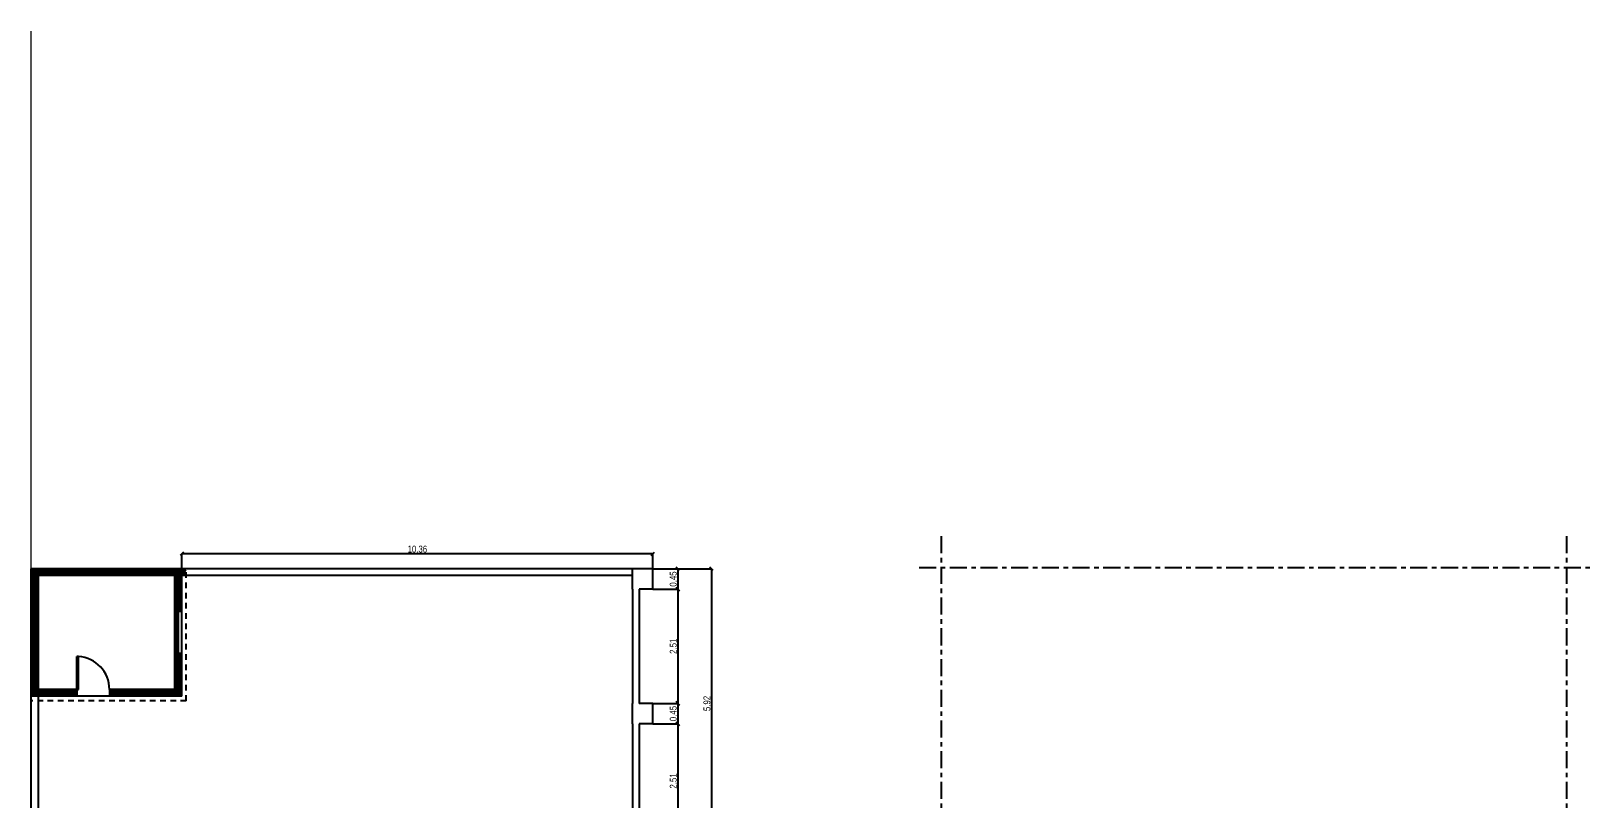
# Model space of a CAD drawing. Extents: x -135 to 36, y 31 to 104.
# Drawn here: x -14.24 to 20.06, y 75.48 to 92.35 of the extents above; entities that cross this region are included whole.
import ezdxf

# ---------------------------------------------------------------- set-up
doc = ezdxf.new("R2010")
doc.units = 0
doc.header["$MEASUREMENT"] = 0
doc.header["$PDMODE"] = 3
doc.linetypes.add('CENTER2', pattern=[1.125, 0.75, -0.125, 0.125, -0.125])
doc.linetypes.add('HIDDEN2', pattern=[0.1875, 0.125, -0.0625])
doc.layers.get('0').update_dxf_attribs({"linetype": 'CONTINUOUS'})
doc.layers.get('DEFPOINTS').update_dxf_attribs({"linetype": 'CONTINUOUS'})
doc.layers.add('ABERTURAS', color=12, linetype='CONTINUOUS', lineweight=9)
for name, color, linetype in [('COTAS', 12, 'CONTINUOUS'), ('EJES', 161, 'CENTER2'), ('NUEVO', 1, 'CONTINUOUS'), ('RELLENO', 7, 'CONTINUOUS')]:
    doc.layers.add(name, color=color, linetype=linetype)
doc.styles.add('COTAS SECUNDARIAS', font='ARIALN.TTF', dxfattribs={"height": 0.15})
doc.dimstyles.new('COTA SECUNDARIAS', dxfattribs={"dimscale": 5, "dimtxt": 1, "dimasz": 0.015, "dimexe": 0, "dimexo": 0, "dimgap": 0.005, "dimtad": 1, "dimzin": 1, "dimdsep": 46, "dimtxsty": 'COTAS SECUNDARIAS', "dimblk": 'OBLIQUE', "dimcen": 0, "dimclrd": 11, "dimclre": 11, "dimclrt": 11, "dimaunit": 1, "dimadec": 1, "dimazin": 0, "dimtfac": 0.4, "dimtix": 1, "dimtmove": 1, "dimatfit": 3, "dimfxl": 0, "dimtolj": 1, "dimtzin": 0, "dimlwd": -1, "dimarcsym": 0})
pattern_1 = [(45, (-20.48295, 0), (-0.022097087, 0.022097087), [])]

# ---------------------------------------------------------------- blocks, each defined once
blk = doc.blocks.new('_Oblique')
at = {"color": 0, "linetype": 'ByBlock', "lineweight": -2}
blk.add_line((-0.5, -0.5), (0.5, 0.5), dxfattribs=at)
blk = doc.blocks.new('*D7')
at = {"layer": 'COTAS', "color": 11, "lineweight": -2}
for p, q in [((-0.566, 80.531), (-0.017, 80.531)), ((-0.566, 80.081), (-0.017, 80.081))]:
    blk.add_line(p, q, dxfattribs=at)
at = {"layer": 'COTAS', "color": 11}
blk.add_line((-0.017, 80.531), (-0.017, 80.081), dxfattribs=at)
at = {"layer": 'DEFPOINTS', "color": 0}
for p in [(-0.566, 80.531), (-0.566, 80.081), (-0.017, 80.081)]:
    blk.add_point(p, dxfattribs=at)
at = {"layer": 'COTAS', "color": 11, "xscale": 0.075, "yscale": 0.075, "zscale": 0.075}
for p, rotation in [((-0.017, 80.531), 90), ((-0.017, 80.081), 270)]:
    blk.add_blockref('_Oblique', p, dxfattribs=dict(at, rotation=rotation))
at = {"layer": 'COTAS', "color": 11, "insert": (-0.119, 80.306), "char_height": 0.15, "attachment_point": 5, "rotation": 90, "style": 'COTAS SECUNDARIAS'}
blk.add_mtext('\\A1;0.45', dxfattribs=at)
blk = doc.blocks.new('*D8')
at = {"layer": 'COTAS', "color": 11, "lineweight": -2}
for p, q in [((-0.566, 80.081), (-0.017, 80.081)), ((-0.566, 77.574), (-0.017, 77.574))]:
    blk.add_line(p, q, dxfattribs=at)
at = {"layer": 'COTAS', "color": 11}
blk.add_line((-0.017, 80.081), (-0.017, 77.574), dxfattribs=at)
at = {"layer": 'DEFPOINTS', "color": 0}
for p in [(-0.566, 80.081), (-0.566, 77.574), (-0.017, 77.574)]:
    blk.add_point(p, dxfattribs=at)
at = {"layer": 'COTAS', "color": 11, "xscale": 0.075, "yscale": 0.075, "zscale": 0.075}
for p, rotation in [((-0.017, 80.081), 90), ((-0.017, 77.574), 270)]:
    blk.add_blockref('_Oblique', p, dxfattribs=dict(at, rotation=rotation))
at = {"layer": 'COTAS', "color": 11, "insert": (-0.119, 78.828), "char_height": 0.15, "attachment_point": 5, "rotation": 90, "style": 'COTAS SECUNDARIAS'}
blk.add_mtext('\\A1;2.51', dxfattribs=at)
blk = doc.blocks.new('*D9')
at = {"layer": 'COTAS', "color": 11, "lineweight": -2}
for p, q in [((-0.566, 77.574), (-0.017, 77.574)), ((-0.566, 77.124), (-0.017, 77.124))]:
    blk.add_line(p, q, dxfattribs=at)
at = {"layer": 'COTAS', "color": 11}
blk.add_line((-0.017, 77.574), (-0.017, 77.124), dxfattribs=at)
at = {"layer": 'DEFPOINTS', "color": 0}
for p in [(-0.566, 77.574), (-0.566, 77.124), (-0.017, 77.124)]:
    blk.add_point(p, dxfattribs=at)
at = {"layer": 'COTAS', "color": 11, "xscale": 0.075, "yscale": 0.075, "zscale": 0.075}
for p, rotation in [((-0.017, 77.574), 90), ((-0.017, 77.124), 270)]:
    blk.add_blockref('_Oblique', p, dxfattribs=dict(at, rotation=rotation))
at = {"layer": 'COTAS', "color": 11, "insert": (-0.119, 77.349), "char_height": 0.15, "attachment_point": 5, "rotation": 90, "style": 'COTAS SECUNDARIAS'}
blk.add_mtext('\\A1;0.45', dxfattribs=at)
blk = doc.blocks.new('*D10')
at = {"layer": 'COTAS', "color": 11, "lineweight": -2}
for p, q in [((-0.566, 77.124), (-0.017, 77.124)), ((-0.366, 74.611), (-0.017, 74.611))]:
    blk.add_line(p, q, dxfattribs=at)
at = {"layer": 'COTAS', "color": 11}
blk.add_line((-0.017, 77.124), (-0.017, 74.611), dxfattribs=at)
at = {"layer": 'DEFPOINTS', "color": 0}
for p in [(-0.566, 77.124), (-0.366, 74.611), (-0.017, 74.611)]:
    blk.add_point(p, dxfattribs=at)
at = {"layer": 'COTAS', "color": 11, "xscale": 0.075, "yscale": 0.075, "zscale": 0.075}
for p, rotation in [((-0.017, 77.124), 90), ((-0.017, 74.611), 270)]:
    blk.add_blockref('_Oblique', p, dxfattribs=dict(at, rotation=rotation))
at = {"layer": 'COTAS', "color": 11, "insert": (-0.119, 75.868), "char_height": 0.15, "attachment_point": 5, "rotation": 90, "style": 'COTAS SECUNDARIAS'}
blk.add_mtext('\\A1;2.51', dxfattribs=at)
blk = doc.blocks.new('*D22')
at = {"layer": 'COTAS', "color": 11, "lineweight": -2}
for p, q in [((-0.516, 80.531), (0.722, 80.531)), ((-0.366, 74.611), (0.722, 74.611))]:
    blk.add_line(p, q, dxfattribs=at)
at = {"layer": 'COTAS', "color": 11}
blk.add_line((0.722, 80.531), (0.722, 74.611), dxfattribs=at)
at = {"layer": 'DEFPOINTS', "color": 0}
for p in [(-0.516, 80.531), (-0.366, 74.611), (0.722, 74.611)]:
    blk.add_point(p, dxfattribs=at)
at = {"layer": 'COTAS', "color": 11, "xscale": 0.075, "yscale": 0.075, "zscale": 0.075}
for p, rotation in [((0.722, 80.531), 90), ((0.722, 74.611), 270)]:
    blk.add_blockref('_Oblique', p, dxfattribs=dict(at, rotation=rotation))
at = {"layer": 'COTAS', "color": 11, "insert": (0.621, 77.571), "char_height": 0.15, "attachment_point": 5, "rotation": 90, "style": 'COTAS SECUNDARIAS'}
blk.add_mtext('\\A1;5.92', dxfattribs=at)
blk = doc.blocks.new('*D115')
at = {"layer": 'COTAS', "color": 11, "lineweight": -2}
for p, q in [((-10.926, 80.531), (-10.926, 80.861)), ((-0.566, 80.531), (-0.566, 80.861))]:
    blk.add_line(p, q, dxfattribs=at)
at = {"layer": 'COTAS', "color": 11}
blk.add_line((-0.566, 80.861), (-10.926, 80.861), dxfattribs=at)
at = {"layer": 'DEFPOINTS', "color": 0}
for p in [(-10.926, 80.861), (-10.926, 80.531), (-0.566, 80.531)]:
    blk.add_point(p, dxfattribs=at)
at = {"layer": 'COTAS', "color": 11, "xscale": 0.075, "yscale": 0.075, "zscale": 0.075, "rotation": 180}
blk.add_blockref('_Oblique', (-10.926, 80.861), dxfattribs=at)
at = {"layer": 'COTAS', "color": 11, "xscale": 0.075, "yscale": 0.075, "zscale": 0.075}
blk.add_blockref('_Oblique', (-0.566, 80.861), dxfattribs=at)
at = {"layer": 'COTAS', "color": 11, "insert": (-5.746, 80.963), "char_height": 0.15, "attachment_point": 5, "style": 'COTAS SECUNDARIAS'}
blk.add_mtext('\\A1;10.36', dxfattribs=at)

msp = doc.modelspace()

# ---------------------------------------------------------------- hatches: boundary and pattern name
h = msp.add_hatch()
h.set_pattern_fill('ANSI31', color=256, scale=0.25, style=0)
h.set_pattern_definition(pattern_1)
h.paths.add_polyline_path([(-10.926, 80.531), (-14.237, 80.531), (-14.237, 77.731), (-13.276, 77.731), (-13.276, 77.881), (-14.076, 77.881), (-14.076, 80.381), (-11.076, 80.381), (-11.076, 79.631), (-10.926, 79.631)])
h = msp.add_hatch()
h.set_pattern_fill('ANSI31', color=256, scale=0.25, style=0)
h.set_pattern_definition(pattern_1)
h.paths.add_polyline_path([(-10.926, 78.631), (-11.076, 78.631), (-11.076, 77.881), (-12.476, 77.881), (-12.476, 77.731), (-10.926, 77.731)])
at = {"layer": 'RELLENO'}
h = msp.add_hatch(dxfattribs=at)
h.set_pattern_fill('ANSI31', color=1, scale=0.25, style=0)
h.set_pattern_definition([(45, (-34.72734, 9.76277), (-0.022097087, 0.022097087), [])])
h.paths.add_polyline_path([(-10.926, 80.381), (-10.826, 80.381), (-10.826, 80.531), (-10.926, 80.531)])

# ---------------------------------------------------------------- linework, layer by layer
for p, q in [((-14.237, 73.061), (-14.237, 80.531)), ((-10.926, 80.531), (-14.237, 80.531)), ((-11.076, 80.381), (-14.076, 80.381)), ((-14.076, 77.881), (-14.076, 80.381)), ((-11.076, 77.881), (-11.076, 80.381)), ((-10.926, 77.731), (-10.926, 80.531)), ((-10.926, 79.631), (-11.076, 79.631)), ((-10.926, 79.591), (-11.076, 79.591)), ((-11.001, 78.671), (-11.001, 79.591)), ((-13.236, 77.881), (-13.236, 78.6)), ((-13.196, 78.6), (-13.236, 78.6)), ((-13.196, 77.881), (-13.196, 78.6)), ((-10.926, 78.671), (-11.076, 78.671)), ((-10.926, 78.631), (-11.076, 78.631)), ((-13.236, 77.881), (-14.076, 77.881)), ((-13.236, 77.881), (-13.276, 77.881)), ((-13.276, 77.881), (-13.276, 77.731)), ((-13.236, 77.881), (-13.236, 77.731)), ((-13.236, 77.881), (-13.196, 77.881)), ((-11.076, 77.881), (-12.516, 77.881)), ((-12.516, 77.881), (-12.516, 77.731)), ((-12.476, 77.881), (-12.516, 77.881)), ((-12.476, 77.731), (-12.476, 77.881)), ((-10.926, 77.731), (-14.237, 77.731)), ((-14.076, 73.061), (-14.076, 77.731)), ((-13.236, 77.731), (-13.276, 77.731)), ((-12.476, 77.731), (-12.516, 77.731))]:
    msp.add_line(p, q)
at = {"linetype": 'HIDDEN2'}
for q in [(-10.826, 80.531), (-14.237, 77.631)]:
    msp.add_line((-10.826, 77.631), q, dxfattribs=at)
for points in [[(-11.063, 79.143), (-11.063, 79.576), (-11.032, 79.576), (-11.032, 79.143)], [(-11.063, 78.685), (-11.063, 79.118), (-11.032, 79.118), (-11.032, 78.685)]]:
    msp.add_lwpolyline(points, close=True)
msp.add_arc((-13.236, 77.881), 0.72, 0, 86.8153)
at = {"layer": 'ABERTURAS'}
msp.add_line((-14.237, 56.616), (-14.237, 92.346), dxfattribs=at)
at = {"layer": 'EJES', "linetype": 'CENTER2', "ltscale": 0.5}
for p, q in [((5.774, 81.248), (5.774, 56.1)), ((19.524, 81.248), (19.524, 60.509)), ((5.287, 80.558), (20.057, 80.558))]:
    msp.add_line(p, q, dxfattribs=at)
at = {"layer": 'NUEVO'}
for p, q in [((-1.016, 80.531), (-10.926, 80.531)), ((-1.016, 80.381), (-10.926, 80.381)), ((-0.566, 80.531), (-1.016, 80.531)), ((-1.016, 80.081), (-1.016, 80.531)), ((-0.566, 80.081), (-0.566, 80.531)), ((-1.016, 80.081), (-1.016, 77.574)), ((-0.566, 80.081), (-0.866, 80.081)), ((-0.866, 80.081), (-0.866, 77.574)), ((-1.016, 77.124), (-1.016, 77.574)), ((-0.566, 77.574), (-0.866, 77.574)), ((-0.566, 77.124), (-0.566, 77.574)), ((-1.016, 77.124), (-1.016, 74.611)), ((-0.566, 77.124), (-0.866, 77.124)), ((-0.866, 77.124), (-0.866, 74.611))]:
    msp.add_line(p, q, dxfattribs=at)

# ---------------------------------------------------------------- dimensions: what is measured, and where the dimension line sits
at = {"layer": 'COTAS'}
dim = msp.add_linear_dim(base=(-10.926, 80.861), p1=(-0.566, 80.531), p2=(-10.926, 80.531), dimstyle='COTA SECUNDARIAS', dxfattribs=at)
dim.commit()
dim.dimension.update_dxf_attribs({"geometry": '*D115', "text_midpoint": (-5.746, 80.963)})
for base, p1, p2, picture, middle in [((-0.017, 80.081), (-0.566, 80.531), (-0.566, 80.081), '*D7', (-0.119, 80.306)), ((0.722, 74.611), (-0.516, 80.531), (-0.366, 74.611), '*D22', (0.621, 77.571)), ((-0.017, 77.574), (-0.566, 80.081), (-0.566, 77.574), '*D8', (-0.119, 78.828)), ((-0.017, 77.124), (-0.566, 77.574), (-0.566, 77.124), '*D9', (-0.119, 77.349)), ((-0.017, 74.611), (-0.566, 77.124), (-0.366, 74.611), '*D10', (-0.119, 75.868))]:
    dim = msp.add_linear_dim(base=base, p1=p1, p2=p2, angle=90, dimstyle='COTA SECUNDARIAS', dxfattribs=at)
    dim.commit()
    dim.dimension.update_dxf_attribs({"geometry": picture, "text_midpoint": middle})

doc.saveas('drawing.dxf')
